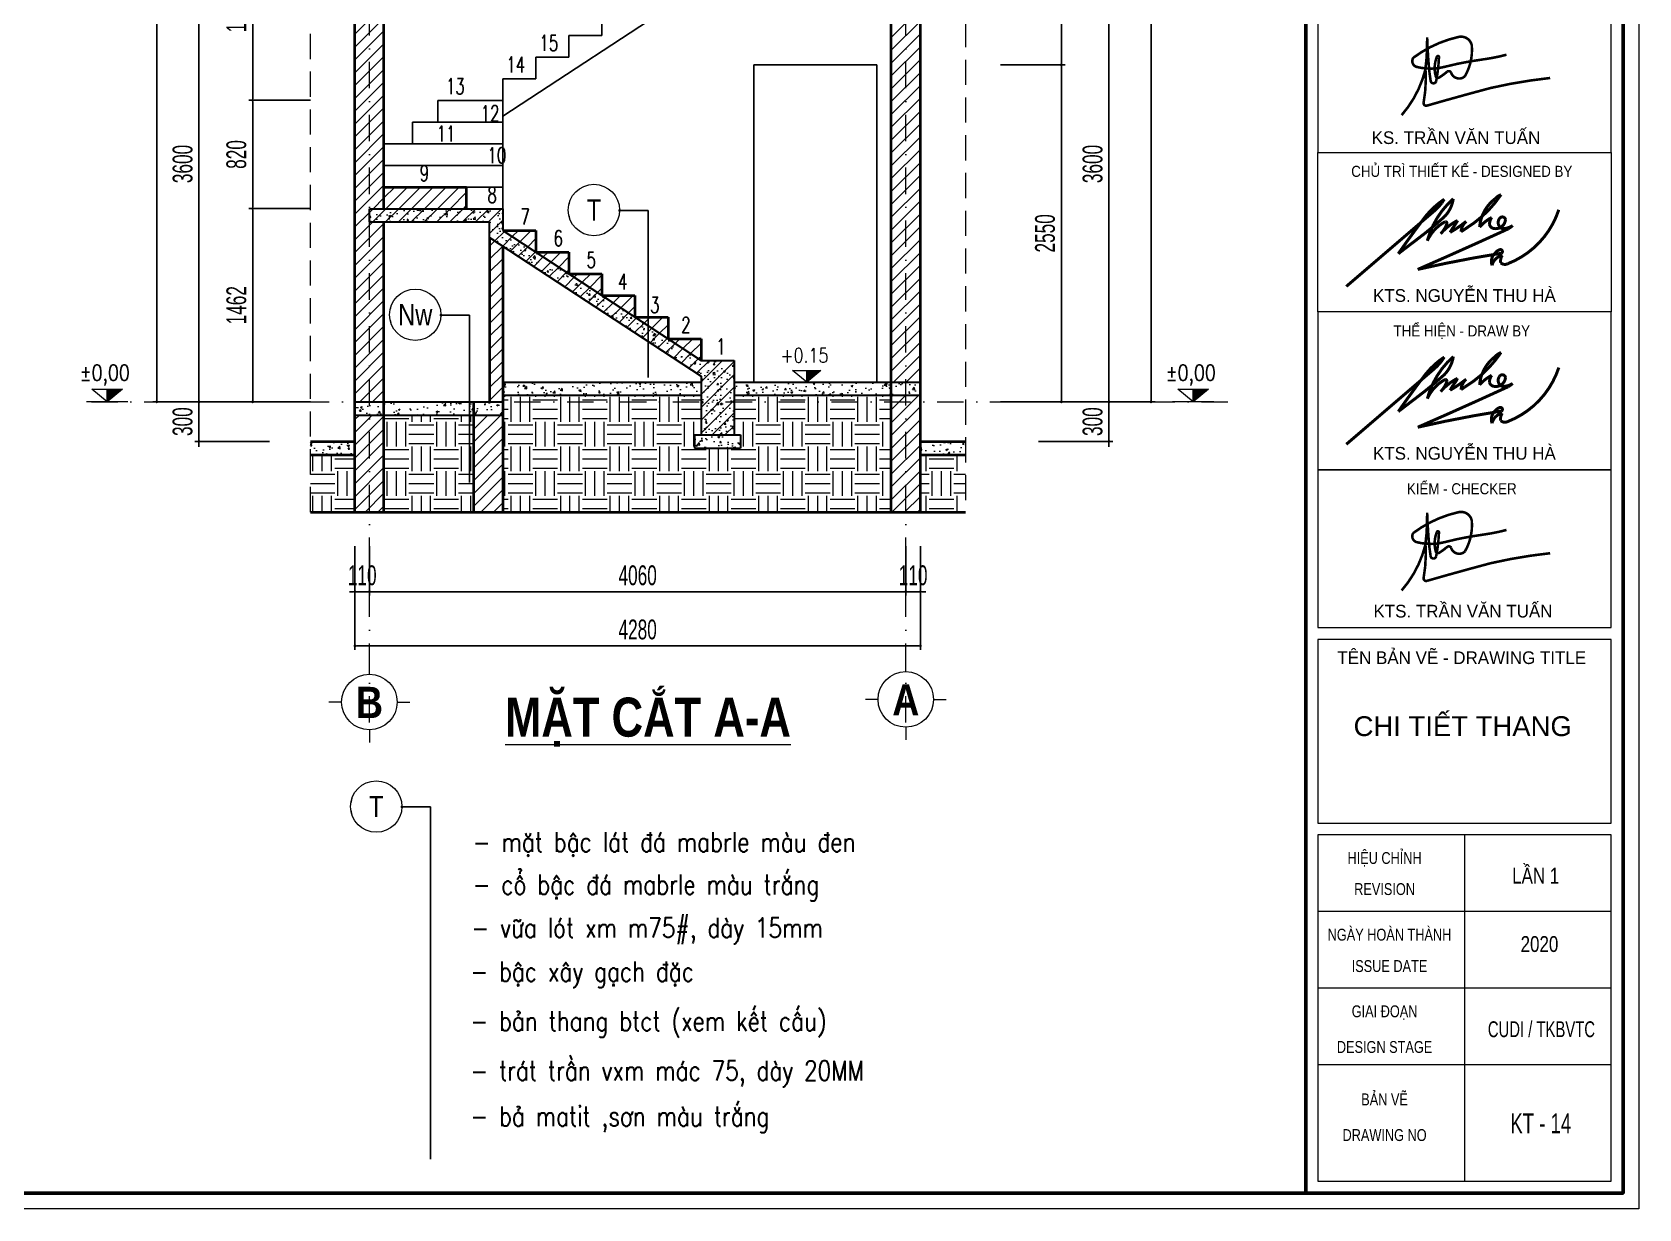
# Model space of a CAD drawing. Header units: millimetres. Extents: x 2565303 to 2664360, y -865723 to -262051.
# Drawn here: x 2641855 to 2654016, y -677321 to -668414 of the extents above; entities that cross this region are included whole.
import ezdxf
from ezdxf.enums import TextEntityAlignment as Align

# ---------------------------------------------------------------- set-up
doc = ezdxf.new("R2010")
doc.units = ezdxf.units.MM
doc.header["$LTSCALE"] = 10
doc.header["$MEASUREMENT"] = 0
for name, pattern in [('ACAD_ISO07W100', [3, 0, -3]), ('DASHDOT', [1, 0.5, -0.25, 0, -0.25]), ('HIDDEN', [9.525, 6.35, -3.175]), ('HIDDEN2', [0.1875, 0.125, -0.0625])]:
    doc.linetypes.add(name, pattern=pattern)
doc.layers.get('0').update_dxf_attribs({"linetype": 'CONTINUOUS'})
doc.layers.get('DEFPOINTS').update_dxf_attribs({"color": 10, "linetype": 'CONTINUOUS'})
for name, color, linetype, lineweight in [('-thay1', 7, 'CONTINUOUS', 18), ('A-WIPEOUT', 254, 'ACAD_ISO07W100', 0), ('LC Dim', 8, 'CONTINUOUS', 13), ('LC Hatch', 252, 'CONTINUOUS', 5), ('LC ISO', 153, 'CONTINUOUS', 13), ('LC MANH DUT', 35, 'HIDDEN', 5), ('LC Net dam 1', 30, 'CONTINUOUS', 30), ('LC Net dam2', 6, 'CONTINUOUS', 40), ('LC Net manh', 250, 'CONTINUOUS', 5), ('LC Net truc', 134, 'DASHDOT', 5), ('LC Text1', 20, 'CONTINUOUS', 13), ('LC Text2', 7, 'CONTINUOUS', 13)]:
    doc.layers.add(name, color=color, linetype=linetype, lineweight=lineweight)
doc.layers.add('Khungten_LCDI', color=7, linetype='CONTINUOUS')
doc.layers.add('M3', color=3, linetype='CONTINUOUS')
doc.styles.add('General text 2', font='arial.ttf')
doc.styles.add('HOATBIF', font='hoatbif.shx', dxfattribs={"width": 0.65})
doc.styles.add('Khungten', font='', dxfattribs={"width": 0.9, "height": 5000})
doc.styles.add('LC 1', font='')
doc.styles.add('LC 3', font='vnsimli.shx', dxfattribs={"width": 0.75})
doc.styles.add('LC3', font='', dxfattribs={"width": 0.8})
doc.styles.add('T1', font='Vnsimli.shx', dxfattribs={"width": 0.7})
doc.styles.add('Title', font='', dxfattribs={"width": 0.8})
doc.styles.add('VNAVANTH', font='')
doc.styles.get('Khungten').set_extended_font_data('.VnAvantH')
doc.styles.get('LC 1').set_extended_font_data('.VnAvantH', bold=True)
doc.styles.get('LC3').set_extended_font_data('.VnArialH', bold=True)
doc.styles.get('Title').set_extended_font_data('.VnBlackH')
doc.styles.get('VNAVANTH').set_extended_font_data('.VnAvantH')
doc.dimstyles.new('1-100 (1-60)', dxfattribs={"dimscale": 60, "dimtxt": 2.5, "dimasz": 0.35, "dimexe": 0.5, "dimexo": 0, "dimgap": 0.8, "dimtad": 1, "dimdec": 0, "dimzin": 0, "dimdsep": 46, "dimtxsty": 'HOATBIF', "dimblk1": 'DOT', "dimblk2": 'DOT', "dimsah": 1, "dimcen": -1, "dimdle": 1, "dimclrd": 256, "dimclre": 256, "dimclrt": 4, "dimadec": 3, "dimazin": 2, "dimtfac": 0.333333, "dimtdec": 0, "dimtix": 1, "dimtmove": 2, "dimatfit": 3, "dimldrblk": 'DOT', "dimfxl": 1, "dimtvp": 0.833333, "dimtolj": 1, "dimtzin": 0, "dimarcsym": 0})
pattern_1 = [(45, (-543.14, -163401.495), (-48.6135912, 48.6135912), [])]
pattern_2 = [(50, (-543.14, -163401.5), (143.4520365, -12.550427), [15, -165]), (355, (-543.14, -163401.5), (-27.750267, 150.438427), [12, -132]), (100.4514445, (-531.19, -163402.54), (115.701769, 137.887998), [12.7480384, -140.2284224]), (46.1842, (-543.14, -163361.5), (213.448266, -33.103856), [22.5, -247.5]), (96.6356355, (-525.35, -163364.25), (186.932389, 194.82372), [19.122068, -210.342752]), (351.184164, (-543.14, -163361.5), (186.932389, 194.82372), [18, -198]), (21, (-523.14, -163371.5), (119.3814104, -80.523778), [15, -165]), (326, (-523.14, -163371.5), (48.663066, 145.030009), [12, -132]), (71.451445, (-513.19, -163378.2), (168.044475, 64.5062306), [12.748038, -140.2284224]), (37.5, (-543.14, -163401.495), (2.4319711, 66.5787708), [0, -130.4, 0, -134, 0, -132.5]), (7.5, (-543.14, -163401.495), (52.6139075, 78.8823424), [0, -76.4, 0, -127.4, 0, -50.5]), (327.5, (-587.74, -163401.495), (106.7644872, -4.5109743), [0, -50, 0, -156, 0, -207]), (317.5, (-607.74, -163401.5), (116.637234, 20.0209965), [0, -65, 0, -103.6, 0, -147])]

# ---------------------------------------------------------------- blocks, each defined once
blk = doc.blocks.new('lcdi fix')
at = {"const_width": 32.4}
for points in [[(37807, -1053, 0.118632), (38106, -481, 0.036811), (38129, -72, 0.013869), (38155, -489, 0.005687), (38173, -619, 0.810562), (38242, -627, 0.038773), (38278, -326, 0.995075), (38252, -316, 0.164673), (38237, -560, 0.572555), (38284, -576, 0.042892), (38384, -502, -0.376379), (38430, -512, 0.278013), (38505, -586, 0.295437), (38607, -559, 0.153451), (38692, -170, 0.411745), (38526, -66, 0.106254), (37954, -329, 0.499695), (37996, -444, 0.128314), (38351, -443, -0.030533), (38834, -350, 0.029818), (39130, -291, 49.250738)], [(38108, -463, -0.063358), (38084, -898, 0.50612), (38126, -933, -0.005183), (38931, -710, -0.029689), (39681, -584, 1.838504)], [(37807, -7049, 0.118632), (38106, -6476, 0.036811), (38129, -6067, 0.013869), (38155, -6484, 0.005687), (38173, -6614, 0.810562), (38242, -6622, 0.038773), (38278, -6322, 0.995075), (38252, -6311, 0.164673), (38237, -6555, 0.572555), (38284, -6572, 0.042892), (38384, -6497, -0.376379), (38430, -6507, 0.278013), (38505, -6582, 0.295437), (38607, -6554, 0.153451), (38692, -6166, 0.411745), (38526, -6061, 0.106254), (37954, -6324, 0.499695), (37996, -6439, 0.128314), (38351, -6439, -0.030533), (38834, -6345, 0.029818), (39130, -6286, 49.250738)], [(38108, -6459, -0.063358), (38084, -6894, 0.50612), (38126, -6928, -0.005183), (38931, -6705, -0.029689), (39681, -6579, 1.838504)]]:
    blk.add_lwpolyline(points, format="xyb", dxfattribs=at)
at = {"layer": 'DEFPOINTS', "lineweight": 0}
blk.add_lwpolyline([(-1200, -14850), (-1200, 14850), (40800, 14850), (40800, -14850)], close=True, dxfattribs=at)
at = {"layer": 'Khungten_LCDI', "color": 5, "lineweight": 60}
blk.add_line((36600, 14650), (36600, -14650), dxfattribs=at)
at = {"layer": 'Khungten_LCDI', "color": 5, "lineweight": 25}
blk.add_line((40600, -14650), (40600, 14650), dxfattribs=at)
at = {"layer": 'Khungten_LCDI', "color": 9, "lineweight": 15}
for p, q in [((38600, -10133), (38600, -14500)), ((40450, -11100), (36750, -11100)), ((40450, -12067), (36750, -12067)), ((40450, -13033), (36750, -13033))]:
    blk.add_line(p, q, dxfattribs=at)
at = {"layer": 'Khungten_LCDI', "color": 5, "lineweight": 60}
blk.add_lwpolyline([(0, -14650), (0, 14650), (40600, 14650), (40600, -14650)], close=True, dxfattribs=at)
at = {"layer": 'Khungten_LCDI', "color": 9, "lineweight": 15}
for points in [[(36750, -1522), (40450, -1522), (40450, 446), (36750, 446)], [(36750, -1522), (40450, -1522), (40450, -3535), (36750, -3535)], [(36750, -5526), (40450, -5526), (40450, -3535), (36750, -3535)], [(36750, -7517), (40450, -7517), (40450, -5526), (36750, -5526)], [(36750, -9983), (40450, -9983), (40450, -7667), (36750, -7667)], [(36750, -14500), (40450, -14500), (40450, -10133), (36750, -10133)]]:
    blk.add_lwpolyline(points, close=True, dxfattribs=at)
at = {"layer": 'LC ISO', "lineweight": 60, "const_width": 37.8}
for points in [[(37109, -3214), (38226, -2256, 0.041565), (38316, -2159, -0.014958), (38345, -2114, 0.077393), (38111, -2327, 0.011608), (37765, -2801, -0.002413), (37986, -2632, 0.024794), (38345, -2336, 0.160658), (38459, -2108, 0.147786), (38131, -2638, -0.164447), (38357, -2396, -0.502193), (38378, -2423, -0.102645), (38300, -2550, -0.052035), (38351, -2496, -0.076323), (38513, -2382, -0.049149), (38456, -2469, 0.014499), (38419, -2532, 0.03674), (38622, -2393, 0.197774), (38557, -2524, 0.000763), (38609, -2488, 0.109081), (39061, -2056, 0.117071), (38987, -2107, 0.215341), (38791, -2466, -0.099584), (38944, -2344, 0.168357), (38916, -2434, 0.272764), (38967, -2482, 0.463959), (39117, -2369, 0.712039), (39041, -2360, 0.382865), (39050, -2466, 0.223317), (39087, -2485, 0.132378), (39209, -2446, -0.038558), (39149, -2489, -0.004693), (38010, -2999, -0.017038), (39066, -2795, 0.903149), (39046, -2750, 0.166427), (38989, -2791, 0.307745), (38948, -2948, -0.289532), (39077, -2821, 0.202732), (39058, -2916, 0.308349), (39146, -2927, 0.224618), (39790, -2246, 0.729713)], [(37109, -5205), (38226, -4247, 0.041565), (38316, -4150, -0.014958), (38345, -4105, 0.077393), (38111, -4318, 0.011608), (37765, -4792, -0.002413), (37986, -4623, 0.024794), (38345, -4327, 0.160658), (38459, -4099, 0.147786), (38131, -4629, -0.164447), (38357, -4387, -0.502193), (38378, -4413, -0.102645), (38300, -4541, -0.052035), (38351, -4487, -0.076323), (38513, -4373, -0.049149), (38456, -4460, 0.014499), (38419, -4523, 0.03674), (38622, -4384, 0.197774), (38557, -4515, 0.000763), (38609, -4479, 0.109081), (39061, -4047, 0.117071), (38987, -4098, 0.215341), (38791, -4456, -0.099584), (38944, -4335, 0.168357), (38916, -4425, 0.272764), (38967, -4473, 0.463959), (39117, -4360, 0.712039), (39041, -4351, 0.382865), (39050, -4457, 0.223317), (39087, -4476, 0.132378), (39209, -4437, -0.038558), (39149, -4480, -0.004693), (38010, -4990, -0.017038), (39066, -4786, 0.903149), (39046, -4741, 0.166427), (38989, -4782, 0.307745), (38948, -4939, -0.289532), (39077, -4812, 0.202732), (39058, -4907, 0.308349), (39146, -4918, 0.224618), (39790, -4237, 0.729713)]]:
    blk.add_lwpolyline(points, format="xyb", dxfattribs=at)
at = {"color": 7}
for s, style, p in [('ks. trÇn v¨n tuÊn', 'VNAVANTH', (38493, -1417)), ('ktS. nguyÔn thu hµ', 'VNAVANTH', (38599, -3408)), ('ktS. nguyÔn thu hµ', 'VNAVANTH', (38599, -5399)), ('kts. trÇn v¨n tuÊn', 'VNAVANTH', (38581, -7390)), ('tªn b¶n vÏ - drawing title', 'Khungten', (38566, -7977))]:
    blk.add_text(s, height=160, dxfattribs=dict(at, style=style)).set_placement(p, align=Align.CENTER)
for s, height, style, width, p in [('chñ tr× thiÕt kÕ - designed by', 140, 'Khungten', 0.9, (38566, -1832)), ('thÓ hiÖn - draw by', 140, 'Khungten', 0.9, (38566, -3845)), ('kiÓm - checker', 140, 'Khungten', 0.9, (38566, -5836)), ('hiÖu chØnh', 150, 'Khungten', 0.8, (37592, -10499)), ('revision', 150, 'Khungten', 0.8, (37592, -10891)), ('ngµy hoµn thµnh', 150, 'Khungten', 0.8, (37654, -11466)), ('issue date', 150, 'Khungten', 0.8, (37654, -11862)), ('giai ®o¹n', 150, 'Khungten', 0.8, (37592, -12433)), ('cudi / tkBVTC', 200, 'Title', 0.7, (39571, -12684)), ('design stage', 150, 'Khungten', 0.8, (37592, -12883)), ('b¶n vÏ', 150, 'Khungten', 0.8, (37592, -13544)), ('drawing nO', 150, 'Khungten', 0.8, (37592, -13994))]:
    blk.add_text(s, height=height, dxfattribs=dict(at, style=style, width=width)).set_placement(p, align=Align.CENTER)
at = {"color": 7, "style": 'Khungten', "width": 0.8}
for tag, p in [('REVISION', (39499, -10746)), ('NGAYHT', (39546, -11609))]:
    blk.add_attdef(tag, text='', height=200, dxfattribs=at).set_placement(p, align=Align.CENTER)
at = {"layer": 'LC Text1', "style": 'Title', "width": 1.485915}
for tag, p, p2 in [('TENBANVE1', (36913, -8886), (40339, -8886)), ('TENBANVE2', (36913, -9562), (40339, -9562))]:
    blk.add_attdef(tag, text='', height=250, dxfattribs=at).set_placement(p, p2, align=Align.FIT)
at = {"layer": 'LC Text1', "style": 'Title', "width": 0.7}
blk.add_attdef('SOBANVE', text='', height=250, dxfattribs=at).set_placement((39562, -13896), align=Align.CENTER)
blk = doc.blocks.new('DOT')
at = {"layer": 'M3', "color": 0, "linetype": 'ByBlock'}
blk.add_line((-0.5, 0), (-1, 0), dxfattribs=at)
at = {"layer": 'M3', "color": 0, "linetype": 'ByBlock', "const_width": 0.5}
blk.add_lwpolyline([(-0.25, 0, 1), (0.25, 0, 1)], format="xyb", close=True, dxfattribs=at)
blk = doc.blocks.new('*D776')
at = {"layer": 'DEFPOINTS', "color": 0, "transparency": 16777216}
for p in [(2644298, -672304), (2644408, -672304), (2644408, -672649)]:
    blk.add_point(p, dxfattribs=at)
at = {"layer": 'LC Dim', "lineweight": -2, "transparency": 16777216}
for p, q in [((2644298, -672304), (2644298, -672679)), ((2644408, -672304), (2644408, -672679)), ((2644277, -672649), (2644256, -672649)), ((2644298, -672649), (2644408, -672649)), ((2644429, -672649), (2644450, -672649))]:
    blk.add_line(p, q, dxfattribs=at)
at = {"layer": 'LC Dim', "lineweight": -2, "transparency": 16777216, "xscale": 21, "yscale": 21, "zscale": 21}
blk.add_blockref('DOT', (2644298, -672649), dxfattribs=at)
at = {"layer": 'LC Dim', "lineweight": -2, "transparency": 16777216, "xscale": 21, "yscale": 21, "zscale": 21, "rotation": 180}
blk.add_blockref('DOT', (2644408, -672649), dxfattribs=at)
at = {"layer": 'LC Dim', "color": 4, "transparency": 16777216, "insert": (2644353, -672526), "char_height": 150, "attachment_point": 5, "style": 'HOATBIF'}
blk.add_mtext('\\A1;110', dxfattribs=at)
blk = doc.blocks.new('*D777')
at = {"layer": 'DEFPOINTS', "color": 0, "transparency": 16777216}
for p in [(2644408, -672304), (2648468, -672304), (2648468, -672649)]:
    blk.add_point(p, dxfattribs=at)
at = {"layer": 'LC Dim', "lineweight": -2, "transparency": 16777216}
for p, q in [((2644408, -672304), (2644408, -672679)), ((2648468, -672304), (2648468, -672679)), ((2644429, -672649), (2648447, -672649))]:
    blk.add_line(p, q, dxfattribs=at)
at = {"layer": 'LC Dim', "lineweight": -2, "transparency": 16777216, "xscale": 21, "yscale": 21, "zscale": 21, "rotation": 180}
blk.add_blockref('DOT', (2644408, -672649), dxfattribs=at)
at = {"layer": 'LC Dim', "lineweight": -2, "transparency": 16777216, "xscale": 21, "yscale": 21, "zscale": 21}
blk.add_blockref('DOT', (2648468, -672649), dxfattribs=at)
at = {"layer": 'LC Dim', "color": 4, "transparency": 16777216, "insert": (2646438, -672526), "char_height": 150, "attachment_point": 5, "style": 'HOATBIF'}
blk.add_mtext('\\A1;4060', dxfattribs=at)
blk = doc.blocks.new('*D778')
at = {"layer": 'DEFPOINTS', "color": 0, "transparency": 16777216}
for p in [(2648468, -672304), (2648578, -672304), (2648578, -672649)]:
    blk.add_point(p, dxfattribs=at)
at = {"layer": 'LC Dim', "lineweight": -2, "transparency": 16777216}
for p, q in [((2648468, -672304), (2648468, -672679)), ((2648578, -672304), (2648578, -672679)), ((2648447, -672649), (2648426, -672649)), ((2648468, -672649), (2648578, -672649)), ((2648599, -672649), (2648620, -672649))]:
    blk.add_line(p, q, dxfattribs=at)
at = {"layer": 'LC Dim', "lineweight": -2, "transparency": 16777216, "xscale": 21, "yscale": 21, "zscale": 21}
blk.add_blockref('DOT', (2648468, -672649), dxfattribs=at)
at = {"layer": 'LC Dim', "lineweight": -2, "transparency": 16777216, "xscale": 21, "yscale": 21, "zscale": 21, "rotation": 180}
blk.add_blockref('DOT', (2648578, -672649), dxfattribs=at)
at = {"layer": 'LC Dim', "color": 4, "transparency": 16777216, "insert": (2648523, -672526), "char_height": 150, "attachment_point": 5, "style": 'HOATBIF'}
blk.add_mtext('\\A1;110', dxfattribs=at)
blk = doc.blocks.new('*D779')
at = {"layer": 'DEFPOINTS', "color": 0, "transparency": 16777216}
for p in [(2644298, -672304), (2648578, -672304), (2644298, -673059)]:
    blk.add_point(p, dxfattribs=at)
at = {"layer": 'LC Dim', "lineweight": -2, "transparency": 16777216}
for p, q in [((2644298, -672304), (2644298, -673089)), ((2648578, -672304), (2648578, -673089)), ((2648557, -673059), (2644319, -673059))]:
    blk.add_line(p, q, dxfattribs=at)
at = {"layer": 'LC Dim', "lineweight": -2, "transparency": 16777216, "xscale": 21, "yscale": 21, "zscale": 21, "rotation": 180}
blk.add_blockref('DOT', (2644298, -673059), dxfattribs=at)
at = {"layer": 'LC Dim', "lineweight": -2, "transparency": 16777216, "xscale": 21, "yscale": 21, "zscale": 21}
blk.add_blockref('DOT', (2648578, -673059), dxfattribs=at)
at = {"layer": 'LC Dim', "color": 4, "transparency": 16777216, "insert": (2646438, -672936), "char_height": 150, "attachment_point": 5, "style": 'HOATBIF'}
blk.add_mtext('\\A1;4280', dxfattribs=at)
blk = doc.blocks.new('TTRUC')
at = {"layer": 'LC ISO'}
for p, q in [((0, 6.95), (0, 10.13)), ((-6.95, 0), (-10.13, 0)), ((6.95, 0), (10.13, 0)), ((0, -6.95), (0, -10.13))]:
    blk.add_line(p, q, dxfattribs=at)
at = {"layer": 'LC Net manh'}
blk.add_circle((0, 0), 6.95, dxfattribs=at)
blk = doc.blocks.new('*D780')
at = {"layer": 'DEFPOINTS', "color": 0, "transparency": 16777216}
for p in [(2649473, -671212), (2650005, -671212), (2649473, -671512)]:
    blk.add_point(p, dxfattribs=at)
at = {"layer": 'LC Dim', "lineweight": -2, "transparency": 16777216}
for p, q in [((2649473, -671212), (2650035, -671212)), ((2650005, -671191), (2650005, -671170)), ((2650005, -671512), (2650005, -671212)), ((2649473, -671512), (2650035, -671512)), ((2650005, -671533), (2650005, -671554))]:
    blk.add_line(p, q, dxfattribs=at)
at = {"layer": 'LC Dim', "lineweight": -2, "transparency": 16777216, "xscale": 21, "yscale": 21, "zscale": 21}
for p, rotation in [((2650005, -671212), 270), ((2650005, -671512), 90)]:
    blk.add_blockref('DOT', p, dxfattribs=dict(at, rotation=rotation))
at = {"layer": 'LC Dim', "color": 4, "transparency": 16777216, "insert": (2649882, -671362), "char_height": 150, "attachment_point": 5, "rotation": 90, "style": 'HOATBIF'}
blk.add_mtext('\\A1;300', dxfattribs=at)
blk = doc.blocks.new('*D781')
at = {"layer": 'DEFPOINTS', "color": 0, "transparency": 16777216}
for p in [(2649473, -667612), (2650005, -667612), (2649473, -671212)]:
    blk.add_point(p, dxfattribs=at)
at = {"layer": 'LC Dim', "lineweight": -2, "transparency": 16777216}
for p, q in [((2649473, -667612), (2650035, -667612)), ((2650005, -671191), (2650005, -667633)), ((2649473, -671212), (2650035, -671212))]:
    blk.add_line(p, q, dxfattribs=at)
at = {"layer": 'LC Dim', "lineweight": -2, "transparency": 16777216, "xscale": 21, "yscale": 21, "zscale": 21}
for p, rotation in [((2650005, -667612), 90), ((2650005, -671212), 270)]:
    blk.add_blockref('DOT', p, dxfattribs=dict(at, rotation=rotation))
at = {"layer": 'LC Dim', "color": 4, "transparency": 16777216, "insert": (2649882, -669412), "char_height": 150, "attachment_point": 5, "rotation": 90, "style": 'HOATBIF'}
blk.add_mtext('\\A1;3600', dxfattribs=at)
blk = doc.blocks.new('*D784')
at = {"layer": 'DEFPOINTS', "color": 0, "transparency": 16777216}
for p in [(2649473, -661012), (2650324, -661012), (2649473, -671212)]:
    blk.add_point(p, dxfattribs=at)
at = {"layer": 'LC Dim', "lineweight": -2, "transparency": 16777216}
for p, q in [((2649473, -661012), (2650354, -661012)), ((2650324, -671191), (2650324, -661033)), ((2649473, -671212), (2650354, -671212))]:
    blk.add_line(p, q, dxfattribs=at)
at = {"layer": 'LC Dim', "lineweight": -2, "transparency": 16777216, "xscale": 21, "yscale": 21, "zscale": 21}
for p, rotation in [((2650324, -661012), 90), ((2650324, -671212), 270)]:
    blk.add_blockref('DOT', p, dxfattribs=dict(at, rotation=rotation))
at = {"layer": 'LC Dim', "color": 4, "transparency": 16777216, "insert": (2650201, -666112), "char_height": 150, "attachment_point": 5, "rotation": 90, "style": 'HOATBIF'}
blk.add_mtext('\\A1;10200', dxfattribs=at)
blk = doc.blocks.new('*D785')
at = {"layer": 'DEFPOINTS', "color": 0, "transparency": 16777216}
for p in [(2643117, -671212), (2643650, -671212), (2643650, -671512)]:
    blk.add_point(p, dxfattribs=at)
at = {"layer": 'LC Dim', "lineweight": -2, "transparency": 16777216}
for p, q in [((2643650, -671212), (2643087, -671212)), ((2643117, -671191), (2643117, -671170)), ((2643117, -671512), (2643117, -671212)), ((2643650, -671512), (2643087, -671512)), ((2643117, -671533), (2643117, -671554))]:
    blk.add_line(p, q, dxfattribs=at)
at = {"layer": 'LC Dim', "lineweight": -2, "transparency": 16777216, "xscale": 21, "yscale": 21, "zscale": 21}
for p, rotation in [((2643117, -671212), 270), ((2643117, -671512), 90)]:
    blk.add_blockref('DOT', p, dxfattribs=dict(at, rotation=rotation))
at = {"layer": 'LC Dim', "color": 4, "transparency": 16777216, "insert": (2642994, -671362), "char_height": 150, "attachment_point": 5, "rotation": 90, "style": 'HOATBIF'}
blk.add_mtext('\\A1;300', dxfattribs=at)
blk = doc.blocks.new('*D786')
at = {"layer": 'DEFPOINTS', "color": 0, "transparency": 16777216}
for p in [(2643117, -667612), (2643650, -667612), (2643650, -671212)]:
    blk.add_point(p, dxfattribs=at)
at = {"layer": 'LC Dim', "lineweight": -2, "transparency": 16777216}
for p, q in [((2643650, -667612), (2643087, -667612)), ((2643117, -671191), (2643117, -667633)), ((2643650, -671212), (2643087, -671212))]:
    blk.add_line(p, q, dxfattribs=at)
at = {"layer": 'LC Dim', "lineweight": -2, "transparency": 16777216, "xscale": 21, "yscale": 21, "zscale": 21}
for p, rotation in [((2643117, -667612), 90), ((2643117, -671212), 270)]:
    blk.add_blockref('DOT', p, dxfattribs=dict(at, rotation=rotation))
at = {"layer": 'LC Dim', "color": 4, "transparency": 16777216, "insert": (2642994, -669412), "char_height": 150, "attachment_point": 5, "rotation": 90, "style": 'HOATBIF'}
blk.add_mtext('\\A1;3600', dxfattribs=at)
blk = doc.blocks.new('*D789')
at = {"layer": 'DEFPOINTS', "color": 0, "transparency": 16777216}
for p in [(2642798, -661012), (2643650, -661012), (2643650, -671212)]:
    blk.add_point(p, dxfattribs=at)
at = {"layer": 'LC Dim', "lineweight": -2, "transparency": 16777216}
for p, q in [((2643650, -661012), (2642768, -661012)), ((2642798, -671191), (2642798, -661033)), ((2643650, -671212), (2642768, -671212))]:
    blk.add_line(p, q, dxfattribs=at)
at = {"layer": 'LC Dim', "lineweight": -2, "transparency": 16777216, "xscale": 21, "yscale": 21, "zscale": 21}
for p, rotation in [((2642798, -661012), 90), ((2642798, -671212), 270)]:
    blk.add_blockref('DOT', p, dxfattribs=dict(at, rotation=rotation))
at = {"layer": 'LC Dim', "color": 4, "transparency": 16777216, "insert": (2642675, -666112), "char_height": 150, "attachment_point": 5, "rotation": 90, "style": 'HOATBIF'}
blk.add_mtext('\\A1;10200', dxfattribs=at)
blk = doc.blocks.new('Caodo1')
at = {"layer": 'LC Text1'}
blk.add_hatch(color=256, dxfattribs=at).paths.add_polyline_path([(0, 200), (0, 0), (243, 200)])
for p, q in [((324, 0), (-324, 0)), ((0, 0), (0, 200))]:
    blk.add_line(p, q, dxfattribs=at)
blk.add_lwpolyline([(-243, 200), (243, 200), (0, 0), (0, 0)], close=True, dxfattribs=at)
at = {"layer": 'LC Text1', "style": 'T1', "width": 0.8}
blk.add_attdef('%%P0,00', text='', height=250, dxfattribs=at).set_placement((-39, 460), align=Align.MIDDLE_CENTER)
blk = doc.blocks.new('TIEUDE1')
at = {"layer": 'LC Text2', "color": 7, "style": 'LC 1'}
blk.add_attdef('TIªU§Ò', text='', height=5, dxfattribs=at).set_placement((0, 0), align=Align.BOTTOM_CENTER)
blk.add_attdef('TL', text='', height=3, dxfattribs=at).set_placement((0, -2), align=Align.TOP_CENTER)
blk = doc.blocks.new('*U262')
at = {"layer": 'A-WIPEOUT'}
blk.add_lwpolyline([(0, 4.25), (-2.5, 3.44), (-4.04, 1.31), (-4.04, -1.31), (-2.5, -3.44), (0, -4.25), (2.5, -3.44), (4.04, -1.31), (4.04, 1.31), (2.5, 3.44)], close=True, dxfattribs=at)
at = {"layer": 'LC Text1', "style": 'General text 2', "width": 0.8, "flags": 8}
blk.add_attdef('SYMBOL', text='', height=3.5, dxfattribs=at).set_placement((0, 0), align=Align.MIDDLE_CENTER)
blk.add_wipeout([(0, 4.25), (-2.5, 3.44), (-4.04, 1.31), (-4.04, -1.31), (-2.5, -3.44), (0, -4.25), (2.5, -3.44), (4.04, -1.31), (4.04, 1.31), (2.5, 3.44)]).dxf.layer = 'A-WIPEOUT'
at = {"layer": 'LC ISO'}
blk.add_circle((0, 0), 4.25, dxfattribs=at)
blk = doc.blocks.new('*D790')
at = {"layer": 'DEFPOINTS', "color": 0, "transparency": 16777216}
for p in [(2643524, -669750), (2643961, -669750), (2643961, -671212)]:
    blk.add_point(p, dxfattribs=at)
at = {"layer": 'LC Dim', "lineweight": -2, "transparency": 16777216}
for p, q in [((2643961, -669750), (2643494, -669750)), ((2643524, -671191), (2643524, -669771)), ((2643961, -671212), (2643494, -671212))]:
    blk.add_line(p, q, dxfattribs=at)
at = {"layer": 'LC Dim', "lineweight": -2, "transparency": 16777216, "xscale": 21, "yscale": 21, "zscale": 21}
for p, rotation in [((2643524, -669750), 90), ((2643524, -671212), 270)]:
    blk.add_blockref('DOT', p, dxfattribs=dict(at, rotation=rotation))
at = {"layer": 'LC Dim', "color": 4, "transparency": 16777216, "insert": (2643401, -670481), "char_height": 150, "attachment_point": 5, "rotation": 90, "style": 'HOATBIF'}
blk.add_mtext('\\A1;1462', dxfattribs=at)
blk = doc.blocks.new('*D791')
at = {"layer": 'DEFPOINTS', "color": 0, "transparency": 16777216}
for p in [(2643524, -668930), (2643961, -668930), (2643961, -669750)]:
    blk.add_point(p, dxfattribs=at)
at = {"layer": 'LC Dim', "lineweight": -2, "transparency": 16777216}
for p, q in [((2643961, -668930), (2643494, -668930)), ((2643524, -669729), (2643524, -668951)), ((2643961, -669750), (2643494, -669750))]:
    blk.add_line(p, q, dxfattribs=at)
at = {"layer": 'LC Dim', "lineweight": -2, "transparency": 16777216, "xscale": 21, "yscale": 21, "zscale": 21}
for p, rotation in [((2643524, -668930), 90), ((2643524, -669750), 270)]:
    blk.add_blockref('DOT', p, dxfattribs=dict(at, rotation=rotation))
at = {"layer": 'LC Dim', "color": 4, "transparency": 16777216, "insert": (2643401, -669340), "char_height": 150, "attachment_point": 5, "rotation": 90, "style": 'HOATBIF'}
blk.add_mtext('\\A1;820', dxfattribs=at)
blk = doc.blocks.new('*D792')
at = {"layer": 'DEFPOINTS', "color": 0, "transparency": 16777216}
for p in [(2643524, -667612), (2643961, -667612), (2643961, -668930)]:
    blk.add_point(p, dxfattribs=at)
at = {"layer": 'LC Dim', "lineweight": -2, "transparency": 16777216}
for p, q in [((2643961, -667612), (2643494, -667612)), ((2643524, -668909), (2643524, -667633)), ((2643961, -668930), (2643494, -668930))]:
    blk.add_line(p, q, dxfattribs=at)
at = {"layer": 'LC Dim', "lineweight": -2, "transparency": 16777216, "xscale": 21, "yscale": 21, "zscale": 21}
for p, rotation in [((2643524, -667612), 90), ((2643524, -668930), 270)]:
    blk.add_blockref('DOT', p, dxfattribs=dict(at, rotation=rotation))
at = {"layer": 'LC Dim', "color": 4, "transparency": 16777216, "insert": (2643401, -668271), "char_height": 150, "attachment_point": 5, "rotation": 90, "style": 'HOATBIF'}
blk.add_mtext('\\A1;1318', dxfattribs=at)
blk = doc.blocks.new('*D799')
at = {"layer": 'DEFPOINTS', "color": 0, "transparency": 16777216}
for p in [(2649185, -668662), (2649645, -668662), (2649185, -671212)]:
    blk.add_point(p, dxfattribs=at)
at = {"layer": 'LC Dim', "lineweight": -2, "transparency": 16777216}
for p, q in [((2649185, -668662), (2649675, -668662)), ((2649645, -671191), (2649645, -668683)), ((2649185, -671212), (2649675, -671212))]:
    blk.add_line(p, q, dxfattribs=at)
at = {"layer": 'LC Dim', "lineweight": -2, "transparency": 16777216, "xscale": 21, "yscale": 21, "zscale": 21}
for p, rotation in [((2649645, -668662), 90), ((2649645, -671212), 270)]:
    blk.add_blockref('DOT', p, dxfattribs=dict(at, rotation=rotation))
at = {"layer": 'LC Dim', "color": 4, "transparency": 16777216, "insert": (2649522, -669937), "char_height": 150, "attachment_point": 5, "rotation": 90, "style": 'HOATBIF'}
blk.add_mtext('\\A1;2550', dxfattribs=at)
blk = doc.blocks.new('*D800')
at = {"layer": 'DEFPOINTS', "color": 0, "transparency": 16777216}
for p in [(2649185, -667612), (2649645, -667612), (2649185, -668662)]:
    blk.add_point(p, dxfattribs=at)
at = {"layer": 'LC Dim', "lineweight": -2, "transparency": 16777216}
for p, q in [((2649185, -667612), (2649675, -667612)), ((2649645, -668641), (2649645, -667633)), ((2649185, -668662), (2649675, -668662))]:
    blk.add_line(p, q, dxfattribs=at)
at = {"layer": 'LC Dim', "lineweight": -2, "transparency": 16777216, "xscale": 21, "yscale": 21, "zscale": 21}
for p, rotation in [((2649645, -667612), 90), ((2649645, -668662), 270)]:
    blk.add_blockref('DOT', p, dxfattribs=dict(at, rotation=rotation))
at = {"layer": 'LC Dim', "color": 4, "transparency": 16777216, "insert": (2649522, -668137), "char_height": 150, "attachment_point": 5, "rotation": 90, "style": 'HOATBIF'}
blk.add_mtext('\\A1;1050', dxfattribs=at)

msp = doc.modelspace()

# ---------------------------------------------------------------- hatches: boundary and pattern name
at = {"layer": 'LC Dim', "ltscale": 0.3}
h = msp.add_hatch(dxfattribs=at)
h.set_pattern_fill('AR-CONC', color=256, scale=20, style=0)
h.set_pattern_definition([(50, (4456.86, -163401.5), (143.4520365, -12.550427), [15, -165]), (355, (4456.86, -163401.5), (-27.750267, 150.438427), [12, -132]), (100.4514445, (4468.81, -163402.54), (115.701769, 137.887998), [12.7480384, -140.2284224]), (46.1842, (4456.86, -163361.5), (213.448266, -33.103856), [22.5, -247.5]), (96.6356355, (4474.65, -163364.25), (186.932389, 194.82372), [19.122068, -210.342752]), (351.184164, (4456.86, -163361.5), (186.932389, 194.82372), [18, -198]), (21, (4476.86, -163371.5), (119.3814104, -80.523778), [15, -165]), (326, (4476.86, -163371.5), (48.663066, 145.030009), [12, -132]), (71.451445, (4486.81, -163378.2), (168.044475, 64.5062306), [12.748038, -140.2284224]), (37.5, (4456.86, -163401.495), (2.4319711, 66.5787708), [0, -130.4, 0, -134, 0, -132.5]), (7.5, (4456.86, -163401.495), (52.6139075, 78.8823424), [0, -76.4, 0, -127.4, 0, -50.5]), (327.5, (4412.26, -163401.495), (106.7644872, -4.5109743), [0, -50, 0, -156, 0, -207]), (317.5, (4392.26, -163401.5), (116.637234, 20.0209965), [0, -65, 0, -103.6, 0, -147])])
h.paths.add_polyline_path([(2647167.6, -670898.3), (2646917.6, -670898.3), (2645417.6, -669914.3), (2645417.6, -669750.3), (2644407.6, -669750.3), (2644407.6, -669850.3), (2645317.6, -669850.3), (2645317.6, -669968.3), (2646917.6, -671017.9), (2646917.6, -671462.3), (2647167.6, -671462.3)])
h = msp.add_hatch(dxfattribs=at)
h.set_pattern_fill('AR-CONC', color=256, scale=20, style=0)
h.set_pattern_definition(pattern_2)
h.paths.add_polyline_path([(2646917.6, -671062.3), (2645417.6, -671062.3), (2645417.6, -671162.3), (2646917.6, -671162.3)])
h.paths.add_polyline_path([(2645417.6, -671212.3), (2645197.6, -671212.3), (2645197.6, -671312.3), (2645417.6, -671312.3)])
h.paths.add_polyline_path([(2645197.6, -671212.3), (2644517.6, -671212.3), (2644517.6, -671312.3), (2645197.6, -671312.3)])
h.paths.add_polyline_path([(2644517.6, -671212.3), (2644297.6, -671212.3), (2644297.6, -671312.3), (2644517.6, -671312.3)])
h.paths.add_polyline_path([(2643960.7, -671512.3), (2643960.7, -671612.3), (2644297.6, -671612.3), (2644297.6, -671512.3)])
h = msp.add_hatch(dxfattribs=at)
h.set_pattern_fill('AR-CONC', color=256, scale=20, style=0)
h.set_pattern_definition(pattern_2)
h.paths.add_polyline_path([(2648577.6, -671062.3), (2648357.6, -671062.3), (2648357.6, -671162.3), (2648577.6, -671162.3)])
h.paths.add_polyline_path([(2648357.6, -671062.3), (2647167.6, -671062.3), (2647167.6, -671162.3), (2648357.6, -671162.3)])
h = msp.add_hatch(dxfattribs=at)
h.set_pattern_fill('EARTH', color=256, scale=750, style=0)
h.set_pattern_definition([(0, (-543.14, -163401.5), (187.5, 187.5), [187.5, -187.5]), (0, (-543.14, -163331.18), (187.5, 187.5), [187.5, -187.5]), (0, (-543.14, -163260.87), (187.5, 187.5), [187.5, -187.5]), (90, (-519.7, -163237.43), (-187.5, 187.5), [187.5, -187.5]), (90, (-449.4, -163237.43), (-187.5, 187.5), [187.5, -187.5]), (90, (-379.08, -163237.43), (-187.5, 187.5), [187.5, -187.5])])
h.paths.add_polyline_path([(2645197.6, -671312.3), (2644517.6, -671312.3), (2644517.6, -672046.8), (2645197.6, -672046.8)])
h.paths.add_polyline_path([(2648357.6, -671162.3), (2647167.6, -671162.3), (2647167.6, -671462.3), (2647217.6, -671462.3), (2647217.6, -671562.3), (2646867.6, -671562.3), (2646867.6, -671462.3), (2646917.6, -671462.3), (2646917.6, -671162.3), (2645417.6, -671162.3), (2645417.6, -671212.3), (2645417.6, -672046.8), (2648357.6, -672046.8)])
h.paths.add_polyline_path([(2643960.7, -671612.3), (2643960.7, -672046.8), (2644297.6, -672046.8), (2644297.6, -671612.3)])
h.paths.add_polyline_path([(2648918.8, -672046.8), (2648918.8, -671612.3), (2648577.6, -671612.3), (2648577.6, -672046.8)])
h = msp.add_hatch(dxfattribs=at)
h.set_pattern_fill('AR-CONC', color=256, scale=20, style=0)
h.set_pattern_definition(pattern_2)
h.paths.add_polyline_path([(2647217.6, -671462.3), (2646867.6, -671462.3), (2646867.6, -671562.3), (2647217.6, -671562.3)])
h = msp.add_hatch(dxfattribs=at)
h.set_pattern_fill('AR-CONC', color=256, scale=20, style=0)
h.set_pattern_definition(pattern_2)
h.paths.add_polyline_path([(2648918.8, -671612.3), (2648918.8, -671512.3), (2648577.6, -671512.3), (2648577.6, -671612.3)])
at = {"layer": 'LC Hatch', "ltscale": 0.3}
h = msp.add_hatch(dxfattribs=at)
h.set_pattern_fill('ANSI31', color=256, scale=550, style=0)
h.set_pattern_definition(pattern_1)
h.paths.add_polyline_path([(2648577.6, -667962.3), (2648357.6, -667962.3), (2648357.6, -671062.3), (2648577.6, -671062.3)])
h.paths.add_polyline_path([(2648577.6, -664662.3), (2648357.6, -664662.3), (2648357.6, -667612.3), (2648577.6, -667612.3)])
h.paths.add_polyline_path([(2644517.6, -664662.3), (2644297.6, -664662.3), (2644297.6, -667612.3), (2644517.6, -667612.3), (2644517.6, -666456.3), (2644407.6, -666456.3), (2644407.6, -666356.3), (2644517.6, -666356.3)])
h = msp.add_hatch(dxfattribs=at)
h.set_pattern_fill('ANSI31', color=256, scale=550, style=0)
h.set_pattern_definition(pattern_1)
h.paths.add_polyline_path([(2648577.6, -671162.3), (2648357.6, -671162.3), (2648357.6, -672046.8), (2648577.6, -672046.8)])
h.paths.add_polyline_path([(2644517.6, -671312.3), (2644297.6, -671312.3), (2644297.6, -672046.8), (2644517.6, -672046.8)])
h.paths.add_polyline_path([(2645417.6, -671312.3), (2645197.6, -671312.3), (2645197.6, -672046.8), (2645417.6, -672046.8)])
h.paths.add_polyline_path([(2645417.6, -670033.9), (2645317.6, -669968.3), (2645317.6, -671212.3), (2645417.6, -671212.3)])
h.paths.add_polyline_path([(2644517.6, -667962.3), (2644297.6, -667962.3), (2644297.6, -671212.3), (2644517.6, -671212.3), (2644517.6, -669850.3), (2644407.6, -669850.3), (2644407.6, -669750.3), (2644517.6, -669750.3)])
h = msp.add_hatch(dxfattribs=at)
h.set_pattern_fill('ANSI31', color=256, scale=550, style=0)
h.set_pattern_definition(pattern_1)
h.paths.add_polyline_path([(2645143.3, -669586.3), (2644517.6, -669586.3), (2644517.6, -669750.3), (2645143.3, -669750.3)])
h.paths.add_polyline_path([(2645667.6, -669914.3), (2645417.6, -669914.3), (2645667.6, -670078.3)])
h.paths.add_polyline_path([(2645917.6, -670078.3), (2645667.6, -670078.3), (2645917.6, -670242.3)])
h.paths.add_polyline_path([(2646167.6, -670242.3), (2645917.6, -670242.3), (2646167.6, -670406.3)])
h.paths.add_polyline_path([(2646417.6, -670406.3), (2646167.6, -670406.3), (2646417.6, -670570.3)])
h.paths.add_polyline_path([(2646667.6, -670570.3), (2646417.6, -670570.3), (2646667.6, -670734.3)])
h.paths.add_polyline_path([(2646917.6, -670734.3), (2646667.6, -670734.3), (2646917.6, -670898.3)])
h = msp.add_hatch(dxfattribs=at)
h.set_pattern_fill('ANSI31', color=256, scale=550, style=0)
h.set_pattern_definition(pattern_1)
h.paths.add_polyline_path([(2647167.6, -670898.3), (2646917.6, -670898.3), (2645417.6, -669914.3), (2645417.6, -669750.3), (2644407.6, -669750.3), (2644407.6, -669850.3), (2645317.6, -669850.3), (2645317.6, -669968.3), (2646917.6, -671017.9), (2646917.6, -671462.3), (2647167.6, -671462.3)])

# ---------------------------------------------------------------- linework, layer by layer
for p, q in [((2645417.6, -669049.9), (2647167.6, -667901.9)), ((2646167.6, -668274.3), (2646167.6, -668438.3)), ((2646167.6, -668438.3), (2645917.6, -668438.3)), ((2645917.6, -668438.3), (2645917.6, -668602.3)), ((2645917.6, -668602.3), (2645667.6, -668602.3)), ((2645667.6, -668602.3), (2645667.6, -668766.3)), ((2645667.6, -668766.3), (2645417.6, -668766.3)), ((2645417.6, -668766.3), (2645417.6, -668930.3)), ((2647317.6, -671062.3), (2647317.6, -668662.3)), ((2647317.6, -668662.3), (2648247.6, -668662.3)), ((2648247.6, -671062.3), (2648247.6, -668662.3)), ((2644924.3, -668930.3), (2645417.6, -668930.3)), ((2644924.3, -669094.3), (2644924.3, -668930.3)), ((2645417.6, -668930.3), (2645417.6, -669422.3)), ((2644734.2, -669094.3), (2645417.6, -669094.3)), ((2644734.2, -669258.3), (2644734.2, -669094.3)), ((2644517.6, -669258.3), (2645417.6, -669258.3)), ((2644517.6, -669422.3), (2645417.6, -669422.3)), ((2645417.6, -669422.3), (2645417.6, -669586.3)), ((2645143.3, -669586.3), (2645417.6, -669586.3)), ((2645417.6, -669586.3), (2645417.6, -669750.3))]:
    msp.add_line(p, q)
at = {"layer": 'LC Net dam 1'}
for p, q in [((2644407.6, -669750.3), (2645417.6, -669750.3)), ((2644407.6, -669850.3), (2644407.6, -669750.3)), ((2645417.6, -669750.3), (2645417.6, -669914.3)), ((2644407.6, -669850.3), (2645317.6, -669850.3)), ((2645317.6, -669968.3), (2645317.6, -669850.3)), ((2645317.6, -669968.3), (2646917.6, -671017.9)), ((2645417.6, -669914.3), (2646917.6, -670898.3)), ((2646917.6, -670898.3), (2647167.6, -670898.3)), ((2647167.6, -670898.3), (2647167.6, -671462.3)), ((2645417.6, -671062.3), (2646917.6, -671062.3)), ((2646917.6, -671017.9), (2646917.6, -671462.3)), ((2647167.6, -671062.3), (2648577.6, -671062.3)), ((2644297.6, -671212.3), (2645417.6, -671212.3)), ((2645417.6, -671162.3), (2646917.6, -671162.3)), ((2647167.6, -671162.3), (2648577.6, -671162.3)), ((2644297.6, -671312.3), (2645417.6, -671312.3)), ((2646867.6, -671462.3), (2647217.6, -671462.3)), ((2646867.6, -671462.3), (2646867.6, -671562.3)), ((2646867.6, -671562.3), (2647217.6, -671562.3)), ((2647217.6, -671462.3), (2647217.6, -671562.3))]:
    msp.add_line(p, q, dxfattribs=at)
at = {"layer": 'LC Net dam2'}
for p, q in [((2644297.6, -672046.8), (2644297.6, -667962.3)), ((2644517.6, -669750.3), (2644517.6, -667962.3)), ((2648357.6, -672046.8), (2648357.6, -667962.3)), ((2648577.6, -672046.8), (2648577.6, -667962.3)), ((2644517.6, -669586.3), (2645143.3, -669586.3)), ((2645143.3, -669750.3), (2645143.3, -669586.3)), ((2644517.6, -672046.8), (2644517.6, -669850.3)), ((2645317.6, -669968.3), (2645317.6, -671212.3)), ((2645417.6, -669914.3), (2645667.6, -669914.3)), ((2645667.6, -669914.3), (2645667.6, -670078.3)), ((2645417.6, -670033.9), (2645417.6, -671212.3)), ((2645667.6, -670078.3), (2645917.6, -670078.3)), ((2645917.6, -670078.3), (2645917.6, -670242.3)), ((2645917.6, -670242.3), (2646167.6, -670242.3)), ((2646167.6, -670242.3), (2646167.6, -670406.3)), ((2646167.6, -670406.3), (2646417.6, -670406.3)), ((2646417.6, -670406.3), (2646417.6, -670570.3)), ((2646417.6, -670570.3), (2646667.6, -670570.3)), ((2646667.6, -670570.3), (2646667.6, -670734.3)), ((2646667.6, -670734.3), (2646917.6, -670734.3)), ((2646917.6, -670734.3), (2646917.6, -670898.3)), ((2645197.6, -672046.8), (2645197.6, -671212.3)), ((2645417.6, -671212.3), (2645417.6, -672046.8)), ((2643960.7, -671512.3), (2644297.6, -671512.3)), ((2648577.6, -671512.3), (2648918.8, -671512.3)), ((2643960.7, -671612.3), (2644297.6, -671612.3)), ((2648577.6, -671612.3), (2648918.8, -671612.3)), ((2643960.7, -672046.8), (2648918.8, -672046.8))]:
    msp.add_line(p, q, dxfattribs=at)
at = {"layer": 'LC Net truc', "ltscale": 40}
for p, q in [((2648467.6, -673640.3), (2648467.6, -660050.3)), ((2644407.6, -673640.3), (2644407.6, -661362.3)), ((2642302.8, -671212.3), (2650962, -671212.3))]:
    msp.add_line(p, q, dxfattribs=at)

# ---------------------------------------------------------------- block references
at = {"layer": '-thay1'}
ref = msp.add_blockref('lcdi fix', (2629536.4, -668410.5), dxfattribs=dict(at, xscale=0.6000000155627276, yscale=0.6000000155627276, zscale=0.6000000155627276))
ref.add_attrib('NGAYHT', '2020', dxfattribs={"layer": '0', "color": 7, "height": 120, "style": 'Khungten', "width": 0.8}).set_placement((2653264.1, -675376.1), align=Align.CENTER)
ref.add_attrib('REVISION', 'lÇn 1', dxfattribs={"layer": '0', "color": 7, "height": 120, "style": 'Khungten', "width": 0.8}).set_placement((2653235.7, -674858.3), align=Align.CENTER)
ref.add_attrib('SOBANVE', 'kt - 14', dxfattribs={"layer": 'LC Text1', "height": 150, "style": 'Title', "width": 0.7}).set_placement((2653273.6, -676748.2), align=Align.CENTER)
ref.add_attrib('TENBANVE1', '   chi tiÕt thang    ', dxfattribs={"layer": 'LC Text1', "height": 150, "style": 'Title', "width": 0.888485}).set_placement((2651684, -673742), (2653739.9, -673742), align=Align.FIT)
at = {"layer": 'LC ISO', "xscale": 30.23532588053422, "yscale": 30.23532588053422, "zscale": 30.23532588053422}
for p in [(2648467.6, -673464.6), (2644407.6, -673484.3)]:
    msp.add_blockref('TTRUC', p, dxfattribs=at)
at = {"layer": 'LC Text1'}
ref = msp.add_blockref('Caodo1', (2647718, -671062.3), dxfattribs=dict(at, xscale=0.4399999999986903, yscale=0.4399999999986903, zscale=0.4399999999986903))
ref.add_attrib('%%P0,00', '+0.15', dxfattribs={"layer": 'LC Text2', "height": 110, "style": 'T1', "width": 0.8}).set_placement((2647700.8, -670860.1), align=Align.MIDDLE_CENTER)
ref = msp.add_blockref('Caodo1', (2642422.6, -671212.3), dxfattribs=dict(at, xscale=0.4799999999993816, yscale=0.4799999999993816, zscale=0.4799999999993816))
ref.add_attrib('%%P0,00', '%%p0,00', dxfattribs={"layer": 'LC Text2', "height": 120, "style": 'T1', "width": 0.8}).set_placement((2642403.9, -670991.7), align=Align.MIDDLE_CENTER)
ref = msp.add_blockref('Caodo1', (2650643, -671212.3), dxfattribs=dict(at, xscale=0.4799999999993816, yscale=0.4799999999993816, zscale=0.4799999999993816))
ref.add_attrib('%%P0,00', '%%p0,00', dxfattribs={"layer": 'LC Text2', "height": 120, "style": 'T1', "width": 0.8}).set_placement((2650624.2, -670991.7), align=Align.MIDDLE_CENTER)
at = {"layer": 'LC Text2'}
ref = msp.add_blockref('TIEUDE1', (2646515.8, -673835), dxfattribs=dict(at, xscale=60, yscale=60, zscale=60))
ref.add_attrib('TIªU§Ò', '%%UmÆt C¾T A-A', dxfattribs={"color": 7, "height": 295.465, "style": 'LC3', "width": 0.8}).set_placement((2646515.8, -673835), align=Align.BOTTOM_CENTER)

# ---------------------------------------------------------------- texts
at = {"layer": 'LC Text1', "linetype": 'HIDDEN2', "style": 'LC 3', "width": 0.7}
for s, height, p in [('15', 119.05, (2645694, -668555.4)), ('14', 119.05, (2645444, -668719.4)), ('13', 119.05, (2644986.2, -668883.4)), ('12', 119.05, (2645249.4, -669088.4)), ('11', 119.05, (2644915.4, -669242.5)), ('10', 119.05, (2645300.8, -669406.5)), ('9', 119, (2644787.5, -669541.2)), ('8', 119, (2645300.8, -669705.2)), ('7', 119, (2645550.8, -669869.2)), ('5', 119, (2646050.8, -670197.2)), ('4', 119, (2646289.3, -670361.2)), ('3', 119, (2646532.2, -670538.7)), ('2', 119, (2646767.5, -670689.2)), ('1', 119, (2647032.2, -670853.2))]:
    msp.add_text(s, height=height, dxfattribs=at).set_placement(p)
at = {"layer": 'LC Text1', "ltscale": 0.2, "style": 'LC 1', "width": 0.9}
for s, p in [('b', (2644407.6, -673676.9)), ('a', (2648467.6, -673657.2))]:
    msp.add_text(s, height=236.7, dxfattribs=at).set_placement(p, align=Align.BOTTOM_CENTER)
at = {"layer": 'LC Text1', "color": 3, "style": 'LC 3', "width": 0.8}
for s, p in [('- mÆt bËc l¸t ®¸ mabrle mµu ®en', (2645190.8, -674468.7)), ('- cæ bËc ®¸ mabrle mµu tr¾ng', (2645189.5, -674790.9)), ('- v÷a lãt xm m75#, dµy 15mm', (2645180.8, -675117.4)), ('- bËc x©y g¹ch ®Æc', (2645172, -675448.7)), ('- b¶n thang btct (xem kÕt cÊu)', (2645172, -675823.8)), ('- tr¸t trÇn vxm m¸c 75, dµy 20MM', (2645172, -676198.9)), ('- b¶ matit ,s¬n mµu tr¾ng', (2645172, -676544.5))]:
    msp.add_text(s, height=150, dxfattribs=at).set_placement(p, align=Align.TOP_LEFT)

# ---------------------------------------------------------------- dimensions: what is measured, and where the dimension line sits
at = {"layer": 'LC Dim'}
for base, p1, p2, angle, picture, middle in [((2642798.3, -661012.3), (2643650, -671212.3), (2643650, -661012.3), 90, '*D789', (2642675.3, -666112.3)), ((2650324.5, -661012.3), (2649472.8, -671212.3), (2649472.8, -661012.3), 90, '*D784', (2650201.5, -666112.3)), ((2643117.4, -667612.3), (2643650, -671212.3), (2643650, -667612.3), 90, '*D786', (2642994.4, -669412.3)), ((2643523.8, -667612.3), (2643960.7, -668930.3), (2643960.7, -667612.3), 90, '*D792', (2643400.8, -668271.3)), ((2649645.5, -667612.3), (2649184.9, -668662.3), (2649184.9, -667612.3), 90, '*D800', (2649522.5, -668137.3)), ((2650005.4, -667612.3), (2649472.8, -671212.3), (2649472.8, -667612.3), 90, '*D781', (2649882.4, -669412.3)), ((2649645.5, -668662.3), (2649184.9, -671212.3), (2649184.9, -668662.3), 90, '*D799', (2649522.5, -669937.3)), ((2643523.8, -668930.3), (2643960.7, -669750.3), (2643960.7, -668930.3), 90, '*D791', (2643400.8, -669340.3)), ((2643523.8, -669750.3), (2643960.7, -671212.3), (2643960.7, -669750.3), 90, '*D790', (2643400.8, -670481.3)), ((2643117.4, -671212.3), (2643650, -671512.3), (2643650, -671212.3), 90, '*D785', (2642994.4, -671362.3)), ((2650005.4, -671212.3), (2649472.8, -671512.3), (2649472.8, -671212.3), 90, '*D780', (2649882.4, -671362.3)), ((2644407.6, -672649.1), (2644297.6, -672304.1), (2644407.6, -672304.1), 180, '*D776', (2644352.6, -672526.1)), ((2644297.6, -673059), (2648577.6, -672304.1), (2644297.6, -672304.1), 180, '*D779', (2646437.6, -672936)), ((2648467.6, -672649.1), (2644407.6, -672304.1), (2648467.6, -672304.1), 180, '*D777', (2646437.6, -672526.1)), ((2648577.6, -672649.1), (2648467.6, -672304.1), (2648577.6, -672304.1), 180, '*D778', (2648522.6, -672526.1))]:
    dim = msp.add_linear_dim(base=base, p1=p1, p2=p2, angle=angle, dimstyle='1-100 (1-60)', dxfattribs=at)
    dim.commit()
    dim.dimension.update_dxf_attribs({"geometry": picture, "text_midpoint": middle})

# ---------------------------------------------------------------- next in the draw order: block references
at = {"layer": 'LC Net manh'}
ref = msp.add_blockref('*U262', (2646107, -669760.2), dxfattribs=dict(at, xscale=45.74117647051717, yscale=45.74117647051717, zscale=45.74117647051717))
ref.add_attrib('SYMBOL', 'T', dxfattribs={"layer": 'LC Text1', "height": 160.1, "style": 'General text 2', "width": 0.8}).set_placement((2646107, -669760.2), align=Align.MIDDLE_CENTER)
ref = msp.add_blockref('*U262', (2644754.6, -670552.8), dxfattribs=dict(at, xscale=45.74117647051717, yscale=45.74117647051717, zscale=45.74117647051717))
ref.add_attrib('SYMBOL', 'Nw', dxfattribs={"layer": 'LC Text1', "height": 160.09, "style": 'General text 2', "width": 0.8}).set_placement((2644754.6, -670552.8), align=Align.MIDDLE_CENTER)
ref = msp.add_blockref('*U262', (2644459.2, -674275.4), dxfattribs=dict(at, xscale=45.74117647051717, yscale=45.74117647051717, zscale=45.74117647051717))
ref.add_attrib('SYMBOL', 'T', dxfattribs={"layer": 'LC Text1', "height": 160.1, "style": 'General text 2', "width": 0.8}).set_placement((2644459.2, -674275.4), align=Align.MIDDLE_CENTER)

# ---------------------------------------------------------------- next in the draw order: linework, layer by layer
at = {"layer": 'LC MANH DUT', "ltscale": 3}
msp.add_lwpolyline([(2643960.7, -660050.3), (2648918.8, -660050.3), (2648918.8, -672046.8), (2643960.7, -672046.8)], close=True, dxfattribs=at)

# ---------------------------------------------------------------- next in the draw order: texts
at = {"layer": 'LC Text1', "linetype": 'HIDDEN2', "style": 'LC 3', "width": 0.7}
msp.add_text('6', height=119, dxfattribs=at).set_placement((2645800.8, -670033.2))

# ---------------------------------------------------------------- next in the draw order: leaders
for points in [[(2646301.4, -669763.1), (2646517.2, -669763.1), (2646517.2, -671029.1)], [(2644949, -670555.8), (2645164.8, -670555.8), (2645164.8, -671821.8)], [(2644653.5, -674278.3), (2644869.4, -674278.3), (2644869.4, -676944.9)]]:
    msp.add_leader(points, dimstyle='1-100 (1-60)', override={"dimgap": 0.8, "dimtad": 0})

doc.saveas('drawing.dxf')
